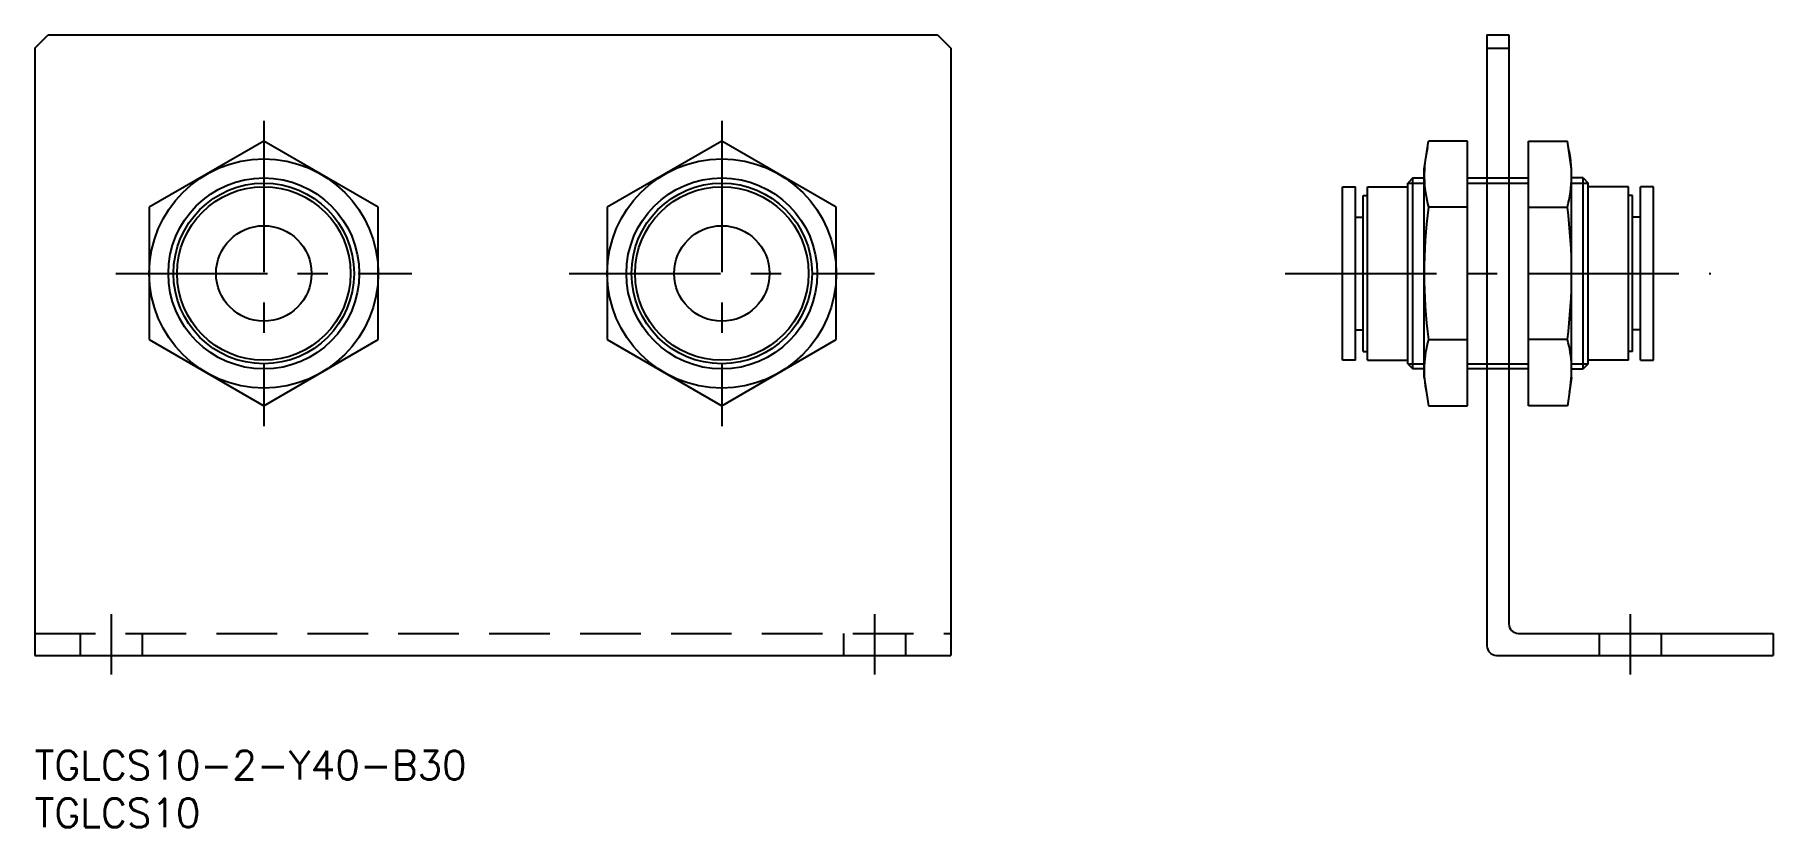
# Model space of a CAD drawing. Extents: x 0 to 182, y -8 to 75.
import ezdxf

# ---------------------------------------------------------------- set-up
doc = ezdxf.new("R2010")
doc.units = 0
doc.header["$LTSCALE"] = 0.5
doc.linetypes.add('CENTER', pattern=[50.8, 31.75, -6.35, 6.35, -6.35])
doc.linetypes.add('DASHED', pattern=[19.05, 12.7, -6.35])
for name, color, linetype in [('MSM_CENTER', 1, 'CENTER'), ('MSM_CONTINUOUS', 7, 'CONTINUOUS'), ('MSM_DASHED', 4, 'DASHED'), ('MSM_NARROW', 5, 'CONTINUOUS'), ('MSM_PART_NUMBER', 7, 'CONTINUOUS')]:
    doc.layers.add(name, color=color, linetype=linetype)
doc.styles.get("Standard").update_dxf_attribs({"font": 'txt.shx', "height": 3, "bigfont": 'bigfont.shx'})

# ---------------------------------------------------------------- blocks, each defined once
blk = doc.blocks.new('*U3')
at = {"layer": 'MSM_PART_NUMBER'}
blk.add_text('TGLCS10-2-Y40-B30', height=3, dxfattribs=at).set_placement((0, -3))
blk = doc.blocks.new('*U4')
at = {"layer": 'MSM_PART_NUMBER'}
blk.add_text('TGLCS10', height=3, dxfattribs=at).set_placement((0, -8))

msp = doc.modelspace()

# ---------------------------------------------------------------- linework, layer by layer
at = {"layer": 'MSM_CENTER'}
for p, q in [((24, 66), (24, 34)), ((72, 66), (72, 34)), ((8.5, 50), (39.5, 50)), ((56, 50), (88, 50)), ((131.03, 50), (175.63, 50)), ((8, 14.3), (8, 8)), ((88, 14.3), (88, 8)), ((167.18, 14.3), (167.18, 8))]:
    msp.add_line(p, q, dxfattribs=at)
at = {"layer": 'MSM_CONTINUOUS'}
for p, q in [((0, 73.59), (1.41, 75)), ((1.41, 75), (94.59, 75)), ((94.59, 75), (96, 73.59)), ((152.18, 75), (154.48, 75)), ((152.18, 75), (152.18, 11)), ((154.48, 75), (154.48, 13.3)), ((0, 73.59), (0, 10)), ((96, 73.59), (96, 10)), ((152.18, 73.59), (154.48, 73.59)), ((24, 63.86), (12, 56.93)), ((36, 56.93), (24, 63.86)), ((72, 63.86), (60, 56.93)), ((84, 56.93), (72, 63.86)), ((145.61, 60.91), (146.06, 63.86)), ((150.15, 63.86), (146.06, 63.86)), ((150.15, 36.14), (150.15, 63.86)), ((156.52, 63.86), (160.61, 63.86)), ((156.52, 36.14), (156.52, 63.86)), ((161.06, 60.91), (160.61, 63.86)), ((145.61, 39.09), (145.61, 60.91)), ((161.06, 39.09), (161.06, 60.91)), ((137.03, 59.09), (138.4, 59.09)), ((137.03, 40.91), (137.03, 59.09)), ((138.4, 40.91), (138.4, 59.09)), ((139.67, 59.09), (143.88, 59.09)), ((139.67, 40.91), (139.67, 59.09)), ((144.42, 60), (143.88, 59.46)), ((143.88, 40.54), (143.88, 59.46)), ((144.42, 60), (145.61, 60)), ((144.42, 40), (144.42, 60)), ((150.15, 60), (152.18, 60)), ((154.48, 60), (156.52, 60)), ((162.25, 60), (161.06, 60)), ((162.25, 40), (162.25, 60)), ((162.25, 60), (162.79, 59.46)), ((162.79, 40.54), (162.79, 59.46)), ((167, 59.09), (162.79, 59.09)), ((167, 40.91), (167, 59.09)), ((169.63, 59.09), (168.27, 59.09)), ((168.27, 40.91), (168.27, 59.09)), ((169.63, 40.91), (169.63, 59.09)), ((12, 56.93), (12, 43.07)), ((36, 43.07), (36, 56.93)), ((60, 56.93), (60, 43.07)), ((84, 43.07), (84, 56.93)), ((139.22, 58.18), (139.67, 58.18)), ((139.22, 41.82), (139.22, 58.18)), ((150.15, 56.93), (146.06, 56.93)), ((156.52, 56.93), (160.61, 56.93)), ((167.45, 58.18), (167, 58.18)), ((167.45, 41.82), (167.45, 58.18)), ((138.4, 55.91), (139.22, 55.91)), ((168.27, 55.91), (167.45, 55.91)), ((138.4, 44.09), (139.22, 44.09)), ((168.27, 44.09), (167.45, 44.09)), ((12, 43.07), (24, 36.14)), ((24, 36.14), (36, 43.07)), ((60, 43.07), (72, 36.14)), ((72, 36.14), (84, 43.07)), ((146.06, 43.07), (150.15, 43.07)), ((160.61, 43.07), (156.52, 43.07)), ((138.4, 40.91), (137.03, 40.91)), ((139.22, 41.82), (139.67, 41.82)), ((139.67, 40.91), (143.88, 40.91)), ((143.88, 40.54), (144.42, 40)), ((162.79, 40.54), (162.25, 40)), ((167, 40.91), (162.79, 40.91)), ((167.45, 41.82), (167, 41.82)), ((168.27, 40.91), (169.63, 40.91)), ((145.61, 40), (144.42, 40)), ((145.61, 39.09), (146.06, 36.14)), ((152.18, 40), (150.15, 40)), ((156.52, 40), (154.48, 40)), ((161.06, 39.09), (160.61, 36.14)), ((161.06, 40), (162.25, 40)), ((146.06, 36.14), (150.15, 36.14)), ((160.61, 36.14), (156.52, 36.14)), ((155.48, 12.3), (182.18, 12.3)), ((182.18, 12.3), (182.18, 10)), ((0, 10), (96, 10)), ((153.18, 10), (182.18, 10))]:
    msp.add_line(p, q, dxfattribs=at)
for centre, radius in [((24, 50), 12), ((72, 50), 12), ((24, 50), 10), ((24, 50), 9.09), ((72, 50), 10), ((72, 50), 9.09), ((24, 50), 5), ((72, 50), 5)]:
    msp.add_circle(centre, radius, dxfattribs=at)
for centre, radius, start, end in [((158.16, 60.26), 12.55, 166.4777, 195.3866), ((148.3, 60.29), 12.76, 344.7342, 13.8529), ((198.91, 50), 53.3, 172.5312, 187.4688), ((107.76, 50), 53.3, 352.5312, 7.4688), ((156.7, 39.89), 11.1, 163.3425, 192.2529), ((149.44, 39.87), 11.62, 348.5857, 15.9835), ((155.48, 13.3), 1, 180, 270), ((153.18, 11), 1, 180, 270)]:
    msp.add_arc(centre, radius, start, end, dxfattribs=at)
at = {"layer": 'MSM_DASHED'}
for p, q in [((152.18, 60), (154.48, 60)), ((152.18, 59.46), (154.48, 59.46)), ((152.18, 40.54), (154.48, 40.54)), ((154.48, 40), (152.18, 40)), ((0, 12.3), (96, 12.3)), ((4.75, 12.3), (4.75, 10)), ((11.25, 12.3), (11.25, 10)), ((84.75, 12.3), (84.75, 10)), ((91.25, 12.3), (91.25, 10)), ((163.93, 12.3), (163.93, 10)), ((170.43, 12.3), (170.43, 10))]:
    msp.add_line(p, q, dxfattribs=at)
at = {"layer": 'MSM_NARROW'}
for p, q in [((143.88, 59.46), (145.61, 59.46)), ((150.15, 59.46), (152.18, 59.46)), ((154.48, 59.46), (156.52, 59.46)), ((161.06, 59.46), (162.79, 59.46)), ((143.88, 40.54), (145.61, 40.54)), ((150.15, 40.54), (152.18, 40.54)), ((154.48, 40.54), (156.52, 40.54)), ((161.06, 40.54), (162.79, 40.54))]:
    msp.add_line(p, q, dxfattribs=at)
for centre in [(24, 50), (72, 50)]:
    msp.add_circle(centre, 9.46, dxfattribs=at)

# ---------------------------------------------------------------- block references
at = {"layer": 'MSM_CONTINUOUS'}
for name in ['*U3', '*U4']:
    msp.add_blockref(name, (0, 0), dxfattribs=at)

doc.saveas('drawing.dxf')
